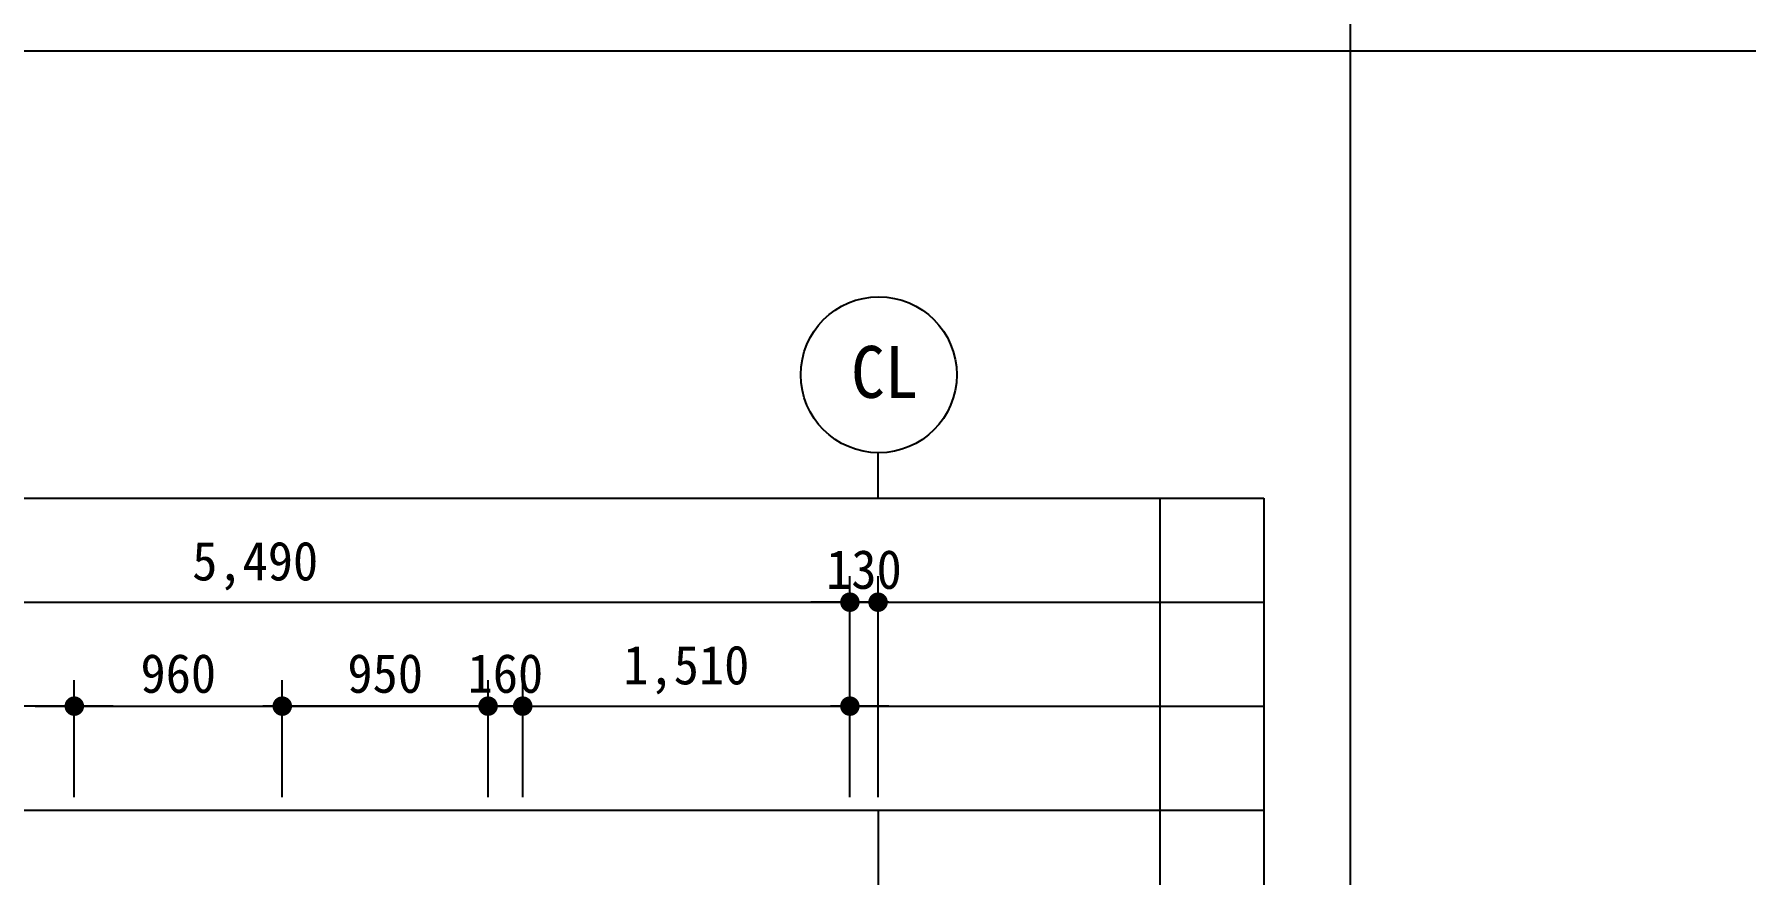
# Model space of a CAD drawing. Header units: millimetres. Extents: x -423835 to -174325, y -1379898 to -1311126.
# Drawn here: x -397087 to -389186, y -1358853 to -1354972 of the extents above; entities that cross this region are included whole.
import ezdxf
from ezdxf.enums import TextEntityAlignment as Align

# ---------------------------------------------------------------- set-up
doc = ezdxf.new("R2010")
doc.units = ezdxf.units.MM
doc.header["$LTSCALE"] = 100
doc.header["$MEASUREMENT"] = 0
doc.header["$PDSIZE"] = -10
doc.layers.get('0').update_dxf_attribs({"linetype": 'CONTINUOUS'})
doc.layers.get('Defpoints').update_dxf_attribs({"color": 153, "linetype": 'CONTINUOUS'})
doc.layers.add('A-AXIS-BUBL', color=7, linetype='CONTINUOUS', lineweight=25)
doc.layers.add('A-XXXX-TXT2', color=3, linetype='CONTINUOUS', lineweight=25)
doc.layers.add('A-DIMS', color=7, linetype='CONTINUOUS')
doc.layers.add('AA-AXIS-LINE-1', color=1, linetype='CONTINUOUS')
doc.styles.add('HY울릉도L', font='')
doc.styles.add('돋움체', font='')
doc.styles.get('HY울릉도L').set_extended_font_data('HYwulM')
doc.styles.get('돋움체').set_extended_font_data('DotumChe')
doc.dimstyles.new('CDIM', dxfattribs={"dimtxt": 3, "dimasz": 1.5, "dimexe": 2, "dimexo": 1, "dimgap": 1, "dimtad": 1, "dimdec": 0, "dimrnd": 0.5, "dimzin": 0, "dimdsep": 32, "dimlunit": 6, "dimtxsty": 'HY울릉도L', "dimblk1": '_CIDOT', "dimblk2": '_CIDOT', "dimsah": 1, "dimcen": 5.5, "dimclrd": 2, "dimclre": 2, "dimclrt": 7, "dimadec": 0, "dimazin": 0, "dimtfac": 1, "dimtdec": 0, "dimtix": 1, "dimtmove": 2, "dimatfit": 1, "dimldrblk": '_CIDOT', "dimfxl": 1, "dimtolj": 1, "dimtzin": 0, "dimlwd": -1, "dimarcsym": 0})

# ---------------------------------------------------------------- blocks, each defined once
blk = doc.blocks.new('_CIDOT')
at = {"color": 0, "linetype": 'ByBlock'}
blk.add_line((2, 0), (-1, 0), dxfattribs=at)
at = {"color": 0, "linetype": 'ByBlock', "const_width": 0.5}
blk.add_lwpolyline([(-0.25, 0, 1), (0.25, 0, 1)], format="xyb", close=True, dxfattribs=at)
blk = doc.blocks.new('*D408')
at = {"layer": 'A-DIMS', "lineweight": -2, "transparency": 16777216}
for p, q in [((-398811.7, -1358414.3), (-398811.7, -1357474.3)), ((-393321.7, -1358494.3), (-393321.7, -1357474.3))]:
    blk.add_line(p, q, dxfattribs=at)
at = {"layer": 'A-DIMS', "transparency": 16777216}
blk.add_line((-398721.7, -1357594.3), (-393411.7, -1357594.3), dxfattribs=at)
at = {"layer": 'Defpoints', "color": 0, "transparency": 16777216}
for p in [(-393321.7, -1357594.3), (-398811.7, -1358474.3), (-393321.7, -1358554.3)]:
    blk.add_point(p, dxfattribs=at)
at = {"layer": 'A-DIMS', "transparency": 16777216, "xscale": 90, "yscale": 90, "zscale": 90, "rotation": 180}
blk.add_blockref('_CIDOT', (-398811.7, -1357594.3), dxfattribs=at)
at = {"layer": 'A-DIMS', "transparency": 16777216, "xscale": 90, "yscale": 90, "zscale": 90}
blk.add_blockref('_CIDOT', (-393321.7, -1357594.3), dxfattribs=at)
at = {"layer": 'A-DIMS', "color": 3, "transparency": 16777216, "insert": (-396066.7, -1357427.2), "char_height": 180, "attachment_point": 5, "style": '돋움체'}
blk.add_mtext('\\A1;5,490', dxfattribs=at)
blk = doc.blocks.new('*D410')
at = {"layer": 'A-DIMS', "lineweight": -2, "transparency": 16777216}
for p, q in [((-393321.7, -1358494.3), (-393321.7, -1357474.3)), ((-393191.7, -1358494.3), (-393191.7, -1357474.3))]:
    blk.add_line(p, q, dxfattribs=at)
at = {"layer": 'A-DIMS', "transparency": 16777216}
for p, q in [((-393411.7, -1357594.3), (-393501.7, -1357594.3)), ((-393321.7, -1357594.3), (-393191.7, -1357594.3)), ((-393101.7, -1357594.3), (-393011.7, -1357594.3))]:
    blk.add_line(p, q, dxfattribs=at)
at = {"layer": 'Defpoints', "color": 0, "transparency": 16777216}
for p in [(-393191.7, -1357594.3), (-393321.7, -1358554.3), (-393191.7, -1358554.3)]:
    blk.add_point(p, dxfattribs=at)
at = {"layer": 'A-DIMS', "transparency": 16777216, "xscale": 90, "yscale": 90, "zscale": 90}
blk.add_blockref('_CIDOT', (-393321.7, -1357594.3), dxfattribs=at)
at = {"layer": 'A-DIMS', "transparency": 16777216, "xscale": 90, "yscale": 90, "zscale": 90, "rotation": 180}
blk.add_blockref('_CIDOT', (-393191.7, -1357594.3), dxfattribs=at)
at = {"layer": 'A-DIMS', "color": 3, "transparency": 16777216, "insert": (-393256.7, -1357444.2), "char_height": 180, "attachment_point": 5, "style": '돋움체'}
blk.add_mtext('\\A1;130', dxfattribs=at)
blk = doc.blocks.new('*D434')
at = {"layer": 'A-DIMS', "lineweight": -2, "transparency": 16777216}
for p, q in [((-394831.7, -1358494.3), (-394831.7, -1357954.3)), ((-393321.7, -1358494.3), (-393321.7, -1357954.3))]:
    blk.add_line(p, q, dxfattribs=at)
at = {"layer": 'A-DIMS', "transparency": 16777216}
blk.add_line((-394741.7, -1358074.3), (-393411.7, -1358074.3), dxfattribs=at)
at = {"layer": 'Defpoints', "color": 0, "transparency": 16777216}
for p in [(-393321.7, -1358074.3), (-394831.7, -1358554.3), (-393321.7, -1358554.3)]:
    blk.add_point(p, dxfattribs=at)
at = {"layer": 'A-DIMS', "transparency": 16777216, "xscale": 90, "yscale": 90, "zscale": 90, "rotation": 180}
blk.add_blockref('_CIDOT', (-394831.7, -1358074.3), dxfattribs=at)
at = {"layer": 'A-DIMS', "transparency": 16777216, "xscale": 90, "yscale": 90, "zscale": 90}
blk.add_blockref('_CIDOT', (-393321.7, -1358074.3), dxfattribs=at)
at = {"layer": 'A-DIMS', "color": 3, "transparency": 16777216, "insert": (-394076.7, -1357907.2), "char_height": 180, "attachment_point": 5, "style": '돋움체'}
blk.add_mtext('\\A1;1,510', dxfattribs=at)
blk = doc.blocks.new('*D435')
at = {"layer": 'A-DIMS', "lineweight": -2, "transparency": 16777216}
for p, q in [((-394991.7, -1358494.3), (-394991.7, -1357954.3)), ((-394831.7, -1358494.3), (-394831.7, -1357954.3))]:
    blk.add_line(p, q, dxfattribs=at)
at = {"layer": 'A-DIMS', "transparency": 16777216}
for p, q in [((-395081.7, -1358074.3), (-395171.7, -1358074.3)), ((-394831.7, -1358074.3), (-394991.7, -1358074.3)), ((-394741.7, -1358074.3), (-394651.7, -1358074.3))]:
    blk.add_line(p, q, dxfattribs=at)
at = {"layer": 'Defpoints', "color": 0, "transparency": 16777216}
for p in [(-394991.7, -1358074.3), (-394991.7, -1358554.3), (-394831.7, -1358554.3)]:
    blk.add_point(p, dxfattribs=at)
at = {"layer": 'A-DIMS', "transparency": 16777216, "xscale": 90, "yscale": 90, "zscale": 90}
blk.add_blockref('_CIDOT', (-394991.7, -1358074.3), dxfattribs=at)
at = {"layer": 'A-DIMS', "transparency": 16777216, "xscale": 90, "yscale": 90, "zscale": 90, "rotation": 180}
blk.add_blockref('_CIDOT', (-394831.7, -1358074.3), dxfattribs=at)
at = {"layer": 'A-DIMS', "color": 3, "transparency": 16777216, "insert": (-394911.7, -1357924.2), "char_height": 180, "attachment_point": 5, "style": '돋움체'}
blk.add_mtext('\\A1;160', dxfattribs=at)
blk = doc.blocks.new('*D436')
at = {"layer": 'A-DIMS', "lineweight": -2, "transparency": 16777216}
for p, q in [((-396901.7, -1358494.3), (-396901.7, -1357954.3)), ((-395941.7, -1358494.3), (-395941.7, -1357954.3))]:
    blk.add_line(p, q, dxfattribs=at)
at = {"layer": 'A-DIMS', "transparency": 16777216}
blk.add_line((-396811.7, -1358074.3), (-396031.7, -1358074.3), dxfattribs=at)
at = {"layer": 'Defpoints', "color": 0, "transparency": 16777216}
for p in [(-395941.7, -1358074.3), (-396901.7, -1358554.3), (-395941.7, -1358554.3)]:
    blk.add_point(p, dxfattribs=at)
at = {"layer": 'A-DIMS', "transparency": 16777216, "xscale": 90, "yscale": 90, "zscale": 90, "rotation": 180}
blk.add_blockref('_CIDOT', (-396901.7, -1358074.3), dxfattribs=at)
at = {"layer": 'A-DIMS', "transparency": 16777216, "xscale": 90, "yscale": 90, "zscale": 90}
blk.add_blockref('_CIDOT', (-395941.7, -1358074.3), dxfattribs=at)
at = {"layer": 'A-DIMS', "color": 3, "transparency": 16777216, "insert": (-396421.7, -1357924.2), "char_height": 180, "attachment_point": 5, "style": '돋움체'}
blk.add_mtext('\\A1;960', dxfattribs=at)
blk = doc.blocks.new('A$C028158C4')
at = {"layer": 'A-AXIS-BUBL', "ltscale": 0.2}
blk.add_line((0, 0), (0, 175.2), dxfattribs=at)
blk.add_circle((2.9, 475.4), 300.3, dxfattribs=at)
blk = doc.blocks.new('*D912')
at = {"layer": 'A-DIMS', "lineweight": -2, "transparency": 16777216}
for p, q in [((-397861.7, -1358494.3), (-397861.7, -1357954.3)), ((-396901.7, -1358494.3), (-396901.7, -1357954.3))]:
    blk.add_line(p, q, dxfattribs=at)
at = {"layer": 'A-DIMS', "transparency": 16777216}
blk.add_line((-396991.7, -1358074.3), (-397771.7, -1358074.3), dxfattribs=at)
at = {"layer": 'Defpoints', "color": 0, "transparency": 16777216}
for p in [(-397861.7, -1358074.3), (-397861.7, -1358554.3), (-396901.7, -1358554.3)]:
    blk.add_point(p, dxfattribs=at)
at = {"layer": 'A-DIMS', "transparency": 16777216, "xscale": 90, "yscale": 90, "zscale": 90, "rotation": 180}
blk.add_blockref('_CIDOT', (-397861.7, -1358074.3), dxfattribs=at)
at = {"layer": 'A-DIMS', "transparency": 16777216, "xscale": 90, "yscale": 90, "zscale": 90}
blk.add_blockref('_CIDOT', (-396901.7, -1358074.3), dxfattribs=at)
at = {"layer": 'A-DIMS', "color": 3, "transparency": 16777216, "insert": (-397381.7, -1357924.2), "char_height": 180, "attachment_point": 5, "style": '돋움체'}
blk.add_mtext('\\A1;960', dxfattribs=at)
blk = doc.blocks.new('*D914')
at = {"layer": 'A-DIMS', "lineweight": -2, "transparency": 16777216}
for p, q in [((-395941.7, -1358494.3), (-395941.7, -1357954.3)), ((-394991.7, -1358494.3), (-394991.7, -1357954.3))]:
    blk.add_line(p, q, dxfattribs=at)
at = {"layer": 'A-DIMS', "transparency": 16777216}
blk.add_line((-395081.7, -1358074.3), (-395851.7, -1358074.3), dxfattribs=at)
at = {"layer": 'Defpoints', "color": 0, "transparency": 16777216}
for p in [(-395941.7, -1358074.3), (-395941.7, -1358554.3), (-394991.7, -1358554.3)]:
    blk.add_point(p, dxfattribs=at)
at = {"layer": 'A-DIMS', "transparency": 16777216, "xscale": 90, "yscale": 90, "zscale": 90, "rotation": 180}
blk.add_blockref('_CIDOT', (-395941.7, -1358074.3), dxfattribs=at)
at = {"layer": 'A-DIMS', "transparency": 16777216, "xscale": 90, "yscale": 90, "zscale": 90}
blk.add_blockref('_CIDOT', (-394991.7, -1358074.3), dxfattribs=at)
at = {"layer": 'A-DIMS', "color": 3, "transparency": 16777216, "insert": (-395466.7, -1357924.2), "char_height": 180, "attachment_point": 5, "style": '돋움체'}
blk.add_mtext('\\A1;950', dxfattribs=at)

msp = doc.modelspace()

# ---------------------------------------------------------------- linework, layer by layer
at = {"color": 3, "ltscale": 2}
for p, q in [((-391011.7, -1346766.1), (-391011.7, -1379898.1)), ((-401792.9, -1355049.1), (-379750.4, -1355049.1))]:
    msp.add_line(p, q, dxfattribs=at)
at = {"layer": 'AA-AXIS-LINE-1'}
msp.add_line((-393191.7, -1358554.3), (-393191.7, -1362132.1), dxfattribs=at)
at = {"layer": 'Defpoints'}
for p, q in [((-401101.7, -1357114.3), (-391411.7, -1357114.3)), ((-391891.7, -1357114.3), (-391891.7, -1362132.1)), ((-391411.7, -1357114.3), (-391411.7, -1362132.1)), ((-401101.7, -1357594.3), (-391411.7, -1357594.3)), ((-396901.7, -1358074.3), (-391411.7, -1358074.3)), ((-401101.7, -1358554.3), (-391411.7, -1358554.3))]:
    msp.add_line(p, q, dxfattribs=at)

# ---------------------------------------------------------------- block references
at = {"xscale": 1.198871389330295, "yscale": 1.198871389330295, "zscale": 1.198871389330295}
msp.add_blockref('A$C028158C4', (-393191.7, -1357114.3), dxfattribs=at)

# ---------------------------------------------------------------- texts
at = {"layer": 'A-XXXX-TXT2', "ltscale": 0.2, "style": '돋움체'}
msp.add_text('CL', height=240, dxfattribs=at).set_placement((-393161, -1356531.1), align=Align.MIDDLE)

# ---------------------------------------------------------------- dimensions: what is measured, and where the dimension line sits
at = {"layer": 'A-DIMS'}
for base, p1, p2, angle, picture, middle in [((-393321.7, -1357594.3), (-398811.7, -1358474.3), (-393321.7, -1358554.3), 180, '*D408', (-396066.7, -1357427.2)), ((-393191.7, -1357594.3), (-393321.7, -1358554.3), (-393191.7, -1358554.3), 180, '*D410', (-393256.7, -1357444.2)), ((-397861.7, -1358074.3), (-396901.7, -1358554.3), (-397861.7, -1358554.3), 0, '*D912', (-397381.7, -1357924.2)), ((-395941.7, -1358074.3), (-396901.7, -1358554.3), (-395941.7, -1358554.3), 180, '*D436', (-396421.7, -1357924.2)), ((-395941.7, -1358074.3), (-394991.7, -1358554.3), (-395941.7, -1358554.3), 0, '*D914', (-395466.7, -1357924.2)), ((-393321.7, -1358074.3), (-394831.7, -1358554.3), (-393321.7, -1358554.3), 180, '*D434', (-394076.7, -1357907.2))]:
    dim = msp.add_linear_dim(base=base, p1=p1, p2=p2, angle=angle, dimstyle='CDIM', override={"dimscale": 60, "dimtxsty": '돋움체', "dimclrd": 256, "dimclre": 256, "dimclrt": 3}, dxfattribs=at)
    dim.commit()
    dim.dimension.update_dxf_attribs({"geometry": picture, "text_midpoint": middle})
dim = msp.add_linear_dim(base=(-394991.7, -1358074.3), p1=(-394831.7, -1358554.3), p2=(-394991.7, -1358554.3), dimstyle='CDIM', override={"dimscale": 60, "dimtxsty": '돋움체', "dimclrd": 256, "dimclre": 256, "dimclrt": 3}, dxfattribs=at)
dim.commit()
dim.dimension.update_dxf_attribs({"geometry": '*D435', "text_midpoint": (-394911.7, -1357924.2)})

doc.saveas('drawing.dxf')
